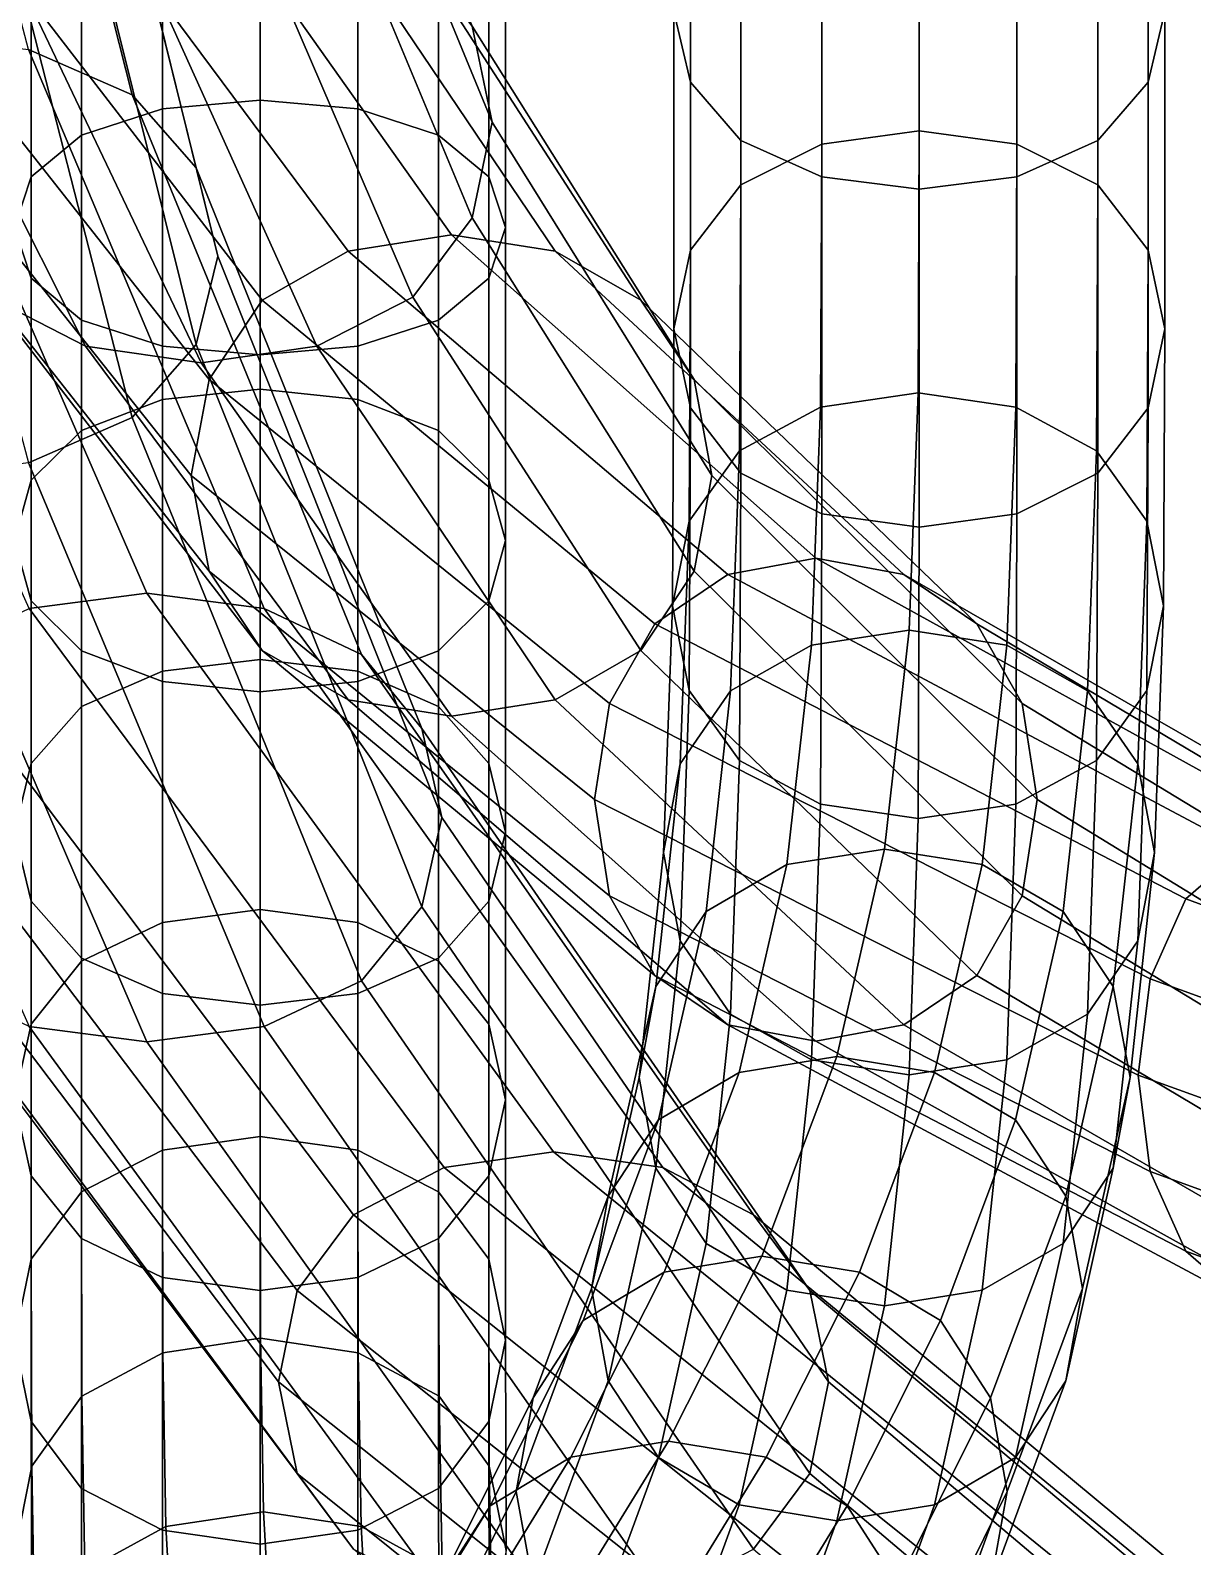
# Model space of a CAD drawing. Extents: x -10606 to 81047, y -69897 to 84397.
# Drawn here: x -3570 to 7009, y 5474 to 19271 of the extents above; entities that cross this region are included whole.
import ezdxf

# ---------------------------------------------------------------- set-up
doc = ezdxf.new("R2010")
doc.units = 0

msp = doc.modelspace()

# ---------------------------------------------------------------- linework, layer by layer
for points in [[(-3586.317627, 19097.179688, -91475.554688), (-4811.304688, 23763.962891, -97379.796875), (-3823.240723, 23344.509766, -97691.054688), (-2644.146729, 18684.314453, -91883.515625)], [(-2644.146729, 18684.314453, -91883.515625), (-3823.240723, 23344.509766, -97691.054688), (-3209.959717, 22668.722656, -98070.984375), (-2059.35083, 18019.142578, -92308.148438)], [(2439.171875, 22334.009766, 3359.302246), (2286.828125, 22882.509766, 3964.019287), (2286.828125, 19441.324219, 5995.566406), (2439.171875, 18799.388672, 5475.468262)], [(6603.234375, 22334.009766, 3359.302246), (6603.234375, 18799.388672, 5475.468262), (6755.578125, 19441.324219, 5995.566406), (6755.578125, 22882.509766, 3964.019287)], [(-2059.35083, 18019.142578, -92308.148438), (-3209.959717, 22668.722656, -98070.984375), (-3005.532715, 21853.119141, -98462.984375), (-1864.418823, 17216.349609, -92693.273438)], [(451.604828, 19307.708984, -151015.421875), (632.024658, 18436.822266, -150766.125), (-703.181824, 21685.994141, -145478.140625), (-897.771973, 22564.248047, -145746.21875)], [(2896.203125, 21879.539063, 2858.250732), (2439.171875, 22334.009766, 3359.302246), (2439.171875, 18799.388672, 5475.468262), (2896.203125, 18267.5, 5044.529297)], [(6146.203125, 21879.539063, 2858.250732), (6146.203125, 18267.5, 5044.529297), (6603.234375, 18799.388672, 5475.468262), (6603.234375, 22334.009766, 3359.302246)], [(-1864.418823, 17216.349609, -92693.273438), (-3005.532715, 21853.119141, -98462.984375), (-3209.959717, 21037.515625, -98804.195313), (-2059.35083, 16413.554688, -92981.210938)], [(2896.203125, 21879.539063, 2858.250732), (2896.203125, 18267.5, 5044.529297), (3632.53125, 17937.361328, 4777.050293), (3632.53125, 21597.453125, 2547.253418)], [(5409.875, 21597.453125, 2547.253418), (5409.875, 17937.361328, 4777.050293), (6146.203125, 18267.5, 5044.529297), (6146.203125, 21879.539063, 2858.250732)], [(632.024658, 18436.822266, -150766.125), (451.604828, 17565.933594, -150701.609375), (-897.771973, 20807.740234, -145345.421875), (-703.181824, 21685.994141, -145478.140625)], [(3632.53125, 21597.453125, 2547.253418), (3632.53125, 17937.361328, 4777.050293), (4521.203125, 17827.316406, 4687.890625), (4521.203125, 21503.425781, 2443.587646)], [(4521.203125, 21503.425781, 2443.587646), (4521.203125, 17827.316406, 4687.890625), (5409.875, 17937.361328, 4777.050293), (5409.875, 21597.453125, 2547.253418)], [(-3103.796875, 18318.632813, 35743.089844), (-2367.46875, 18555.636719, 35382.316406), (-2367.46875, 21397.550781, 37525.449219), (-3103.796875, 21208.521484, 37914.496094)], [(-2367.46875, 18555.636719, 35382.316406), (-1478.796875, 18634.636719, 35262.058594), (-1478.796875, 21460.5625, 37395.765625), (-2367.46875, 21397.550781, 37525.449219)], [(-1478.796875, 18634.636719, 35262.058594), (-590.125061, 18555.636719, 35382.316406), (-590.125061, 21397.550781, 37525.449219), (-1478.796875, 21460.5625, 37395.765625)], [(-590.125061, 18555.636719, 35382.316406), (146.203094, 18318.632813, 35743.09375), (146.203094, 21208.521484, 37914.496094), (-590.125061, 21397.550781, 37525.449219)], [(-3560.828125, 17936.792969, 36324.339844), (-3103.796875, 18318.632813, 35743.089844), (-3103.796875, 21208.521484, 37914.496094), (-3560.828125, 20903.970703, 38541.296875)], [(603.234375, 17936.792969, 36324.339844), (603.234375, 20903.970703, 38541.296875), (146.203094, 21208.521484, 37914.496094), (146.203094, 18318.632813, 35743.09375)], [(-2059.35083, 16413.554688, -92981.210938), (-3209.959717, 21037.515625, -98804.195313), (-3823.240723, 20361.728516, -99031.78125), (-2644.146729, 15748.383789, -93114.257813)], [(3632.53125, 20945.287109, 7214.083008), (4521.203125, 21055.333984, 7303.242676), (4521.203125, 18358.054688, 9561.116211), (3632.53125, 18235.052734, 9485.335938)], [(4521.203125, 21055.333984, 7303.242676), (5409.875, 20945.287109, 7214.083008), (5409.875, 18235.054688, 9485.335938), (4521.203125, 18358.054688, 9561.116211)], [(-3713.171875, 17475.951172, 37025.847656), (-3560.828125, 17936.792969, 36324.339844), (-3560.828125, 20903.970703, 38541.296875), (-3713.171875, 20536.410156, 39297.777344)], [(755.578125, 17475.951172, 37025.847656), (755.578125, 20536.410156, 39297.78125), (603.234375, 20903.970703, 38541.296875), (603.234375, 17936.792969, 36324.339844)], [(2896.203125, 20615.148438, 6946.603516), (3632.53125, 20945.287109, 7214.083008), (3632.53125, 18235.052734, 9485.335938), (2896.203125, 17866.048828, 9257.996094)], [(5409.875, 20945.287109, 7214.083008), (6146.203125, 20615.150391, 6946.603516), (6146.203125, 17866.050781, 9257.996094), (5409.875, 18235.054688, 9485.335938)], [(451.604828, 17565.933594, -150701.609375), (-89.654617, 16844.341797, -150848.75), (-1481.542358, 20080.044922, -145382.421875), (-897.771973, 20807.740234, -145345.421875)], [(-3066.581299, 20477.1875, -153027.59375), (-678.618591, 17262.603516, -158470.546875), (263.399017, 17411.9375, -157800.09375), (-2014.132446, 20626.482422, -152515.59375)], [(-2014.132446, 20626.482422, -152515.59375), (263.399017, 17411.9375, -157800.09375), (1205.416626, 17262.603516, -157094.25), (-961.683716, 20477.1875, -151949.796875)], [(2439.171875, 20083.259766, 6515.665039), (2896.203125, 20615.148438, 6946.603516), (2896.203125, 17866.048828, 9257.996094), (2439.171875, 17271.541016, 8891.725586)], [(6603.234375, 20083.259766, 6515.665039), (6603.234375, 17271.542969, 8891.725586), (6146.203125, 17866.050781, 9257.996094), (6146.203125, 20615.150391, 6946.603516)], [(-3938.610352, 20029.302734, -153393.4375), (-1459.147461, 16814.601563, -158987.65625), (-678.618591, 17262.603516, -158470.546875), (-3066.581299, 20477.1875, -153027.59375)], [(-3560.828125, 17015.109375, 37727.355469), (-3713.171875, 17475.951172, 37025.847656), (-3713.171875, 20536.410156, 39297.777344), (-3560.828125, 20168.849609, 40054.261719)], [(-961.683716, 20477.1875, -151949.796875), (1205.416626, 17262.603516, -157094.25), (1985.945557, 16814.601563, -156471.015625), (-89.654617, 20029.302734, -151422.578125)], [(603.234375, 17015.109375, 37727.355469), (603.234375, 20168.849609, 40054.261719), (755.578125, 20536.410156, 39297.78125), (755.578125, 17475.951172, 37025.847656)], [(-4811.304199, 19942.275391, -99097.59375), (-3586.317627, 15335.518555, -93052.4375), (-2644.146729, 15748.383789, -93114.257813), (-3823.240723, 20361.728516, -99031.78125)], [(-3103.796875, 16633.267578, 38308.601563), (-3560.828125, 17015.109375, 37727.355469), (-3560.828125, 20168.849609, 40054.261719), (-3103.796875, 19864.298828, 40681.0625)], [(146.203094, 16633.267578, 38308.601563), (146.203094, 19864.298828, 40681.0625), (603.234375, 20168.849609, 40054.261719), (603.234375, 17015.109375, 37727.355469)], [(-3938.610352, 16844.341797, -152819.609375), (-5632.79834, 20080.042969, -146826.265625), (-4692.279297, 19628.371094, -146396.09375), (-3066.581299, 16396.455078, -152292.390625)], [(-1459.147461, 16814.601563, -158987.65625), (-3938.610352, 20029.302734, -153393.4375), (-4479.869629, 19307.708984, -153540.578125), (-1943.613647, 16092.820313, -159256.0625)], [(-961.683716, 16396.455078, -151214.578125), (-2422.061279, 19628.371094, -145606.484375), (-1481.542358, 20080.044922, -145382.421875), (-89.654617, 16844.341797, -150848.75)], [(1985.945557, 16814.601563, -156471.015625), (2470.411865, 16092.820313, -156031.625), (451.604828, 19307.708984, -151015.421875), (-89.654617, 20029.302734, -151422.578125)], [(2286.828125, 19441.324219, 5995.566406), (2439.171875, 20083.259766, 6515.665039), (2439.171875, 17271.541016, 8891.725586), (2286.828125, 16554.033203, 8449.674805)], [(6755.578125, 19441.324219, 5995.566406), (6755.578125, 16554.035156, 8449.674805), (6603.234375, 17271.542969, 8891.725586), (6603.234375, 20083.259766, 6515.665039)], [(-3103.796875, 16633.267578, 38308.601563), (-3103.796875, 19864.298828, 40681.0625), (-2367.46875, 19675.267578, 41070.109375), (-2367.46875, 16396.263672, 38669.375)], [(-590.125061, 16396.263672, 38669.375), (-590.125061, 19675.267578, 41070.109375), (146.203094, 19864.298828, 40681.0625), (146.203094, 16633.267578, 38308.601563)], [(-3066.581299, 16396.455078, -152292.390625), (-4692.279297, 19628.371094, -146396.09375), (-3557.17041, 19477.8125, -145966.9375), (-2014.132446, 16247.161133, -151726.59375)], [(-2014.132446, 16247.161133, -151726.59375), (-3557.17041, 19477.8125, -145966.9375), (-2422.061279, 19628.371094, -145606.484375), (-961.683716, 16396.455078, -151214.578125)], [(-2367.46875, 16396.263672, 38669.375), (-2367.46875, 19675.267578, 41070.109375), (-1478.796875, 19612.257813, 41199.792969), (-1478.796875, 16317.262695, 38789.632813)], [(-1478.796875, 16317.262695, 38789.632813), (-1478.796875, 19612.257813, 41199.792969), (-590.125061, 19675.267578, 41070.109375), (-590.125061, 16396.263672, 38669.375)], [(2439.171875, 18799.388672, 5475.468262), (2286.828125, 19441.324219, 5995.566406), (2286.828125, 16554.033203, 8449.674805), (2439.171875, 15836.525391, 8007.624023)], [(6603.234375, 18799.388672, 5475.468262), (6603.234375, 15836.525391, 8007.624023), (6755.578125, 16554.035156, 8449.674805), (6755.578125, 19441.324219, 5995.566406)], [(-3579.198486, 14009.693359, -84489.578125), (-5860.523438, 19097.179688, -90908.585938), (-4723.42041, 19234.800781, -91134.382813), (-2510.799316, 14148.860352, -84897.898438)], [(-2510.799316, 14148.860352, -84897.898438), (-4723.42041, 19234.800781, -91134.382813), (-3586.317627, 19097.179688, -91475.554688), (-1442.400024, 14009.693359, -85396.570313)], [(-1943.613647, 16092.820313, -159256.0625), (-4479.869629, 19307.708984, -153540.578125), (-4660.289551, 18436.822266, -153476.046875), (-2105.102295, 15221.705078, -159270.84375)], [(2470.411865, 16092.820313, -156031.625), (2631.900635, 15221.705078, -155810.46875), (632.024658, 18436.822266, -150766.125), (451.604828, 19307.708984, -151015.421875)], [(-1442.400024, 14009.693359, -85396.570313), (-3586.317627, 19097.179688, -91475.554688), (-2644.146729, 18684.314453, -91883.515625), (-557.154785, 13592.194336, -85907.835938)], [(2896.203125, 18267.5, 5044.529297), (2439.171875, 18799.388672, 5475.468262), (2439.171875, 15836.525391, 8007.624023), (2896.203125, 15242.018555, 7641.353516)], [(6146.203125, 18267.5, 5044.529297), (6146.203125, 15242.018555, 7641.353516), (6603.234375, 15836.525391, 8007.624023), (6603.234375, 18799.388672, 5475.468262)], [(-557.154785, 13592.194336, -85907.835938), (-2644.146729, 18684.314453, -91883.515625), (-2059.35083, 18019.142578, -92308.148438), (-7.692177, 12919.556641, -86359.390625)], [(-2367.46875, 15913.029297, 33168.308594), (-1478.796875, 16006.979492, 33059.460938), (-1478.796875, 18634.636719, 35262.058594), (-2367.46875, 18555.636719, 35382.316406)], [(-1478.796875, 16006.979492, 33059.460938), (-590.125061, 15913.029297, 33168.308594), (-590.125061, 18555.636719, 35382.316406), (-1478.796875, 18634.636719, 35262.058594)], [(-3103.796875, 15631.178711, 33494.84375), (-2367.46875, 15913.029297, 33168.308594), (-2367.46875, 18555.636719, 35382.316406), (-3103.796875, 18318.632813, 35743.089844)], [(-590.125061, 15913.029297, 33168.308594), (146.203094, 15631.179688, 33494.847656), (146.203094, 18318.632813, 35743.09375), (-590.125061, 18555.636719, 35382.316406)], [(-2105.102295, 15221.705078, -159270.84375), (-4660.289551, 18436.822266, -153476.046875), (-4479.869629, 17565.933594, -153226.765625), (-1943.613647, 14350.589844, -159049.703125)], [(2631.900635, 15221.705078, -155810.46875), (2470.411865, 14350.589844, -155825.25), (451.604828, 17565.933594, -150701.609375), (632.024658, 18436.822266, -150766.125)], [(3632.53125, 18235.052734, 9485.335938), (4521.203125, 18358.054688, 9561.116211), (4509.484375, 15973.615234, 12290.435547), (3620.8125, 15841.505859, 12225.688477)], [(4521.203125, 18358.054688, 9561.116211), (5409.875, 18235.054688, 9485.335938), (5398.15625, 15841.505859, 12225.688477), (4509.484375, 15973.615234, 12290.435547)], [(-3560.828125, 15177.086914, 34020.933594), (-3103.796875, 15631.178711, 33494.84375), (-3103.796875, 18318.632813, 35743.089844), (-3560.828125, 17936.792969, 36324.339844)], [(603.234375, 15177.086914, 34020.933594), (603.234375, 17936.792969, 36324.339844), (146.203094, 18318.632813, 35743.09375), (146.203094, 15631.179688, 33494.847656)], [(2896.203125, 17866.048828, 9257.996094), (3632.53125, 18235.052734, 9485.335938), (3620.8125, 15841.505859, 12225.688477), (2884.484375, 15445.177734, 12031.446289)], [(2896.203125, 18267.5, 5044.529297), (2896.203125, 15242.018555, 7641.353516), (3632.53125, 14873.013672, 7414.013184), (3632.53125, 17937.361328, 4777.050293)], [(5409.875, 18235.054688, 9485.335938), (6146.203125, 17866.050781, 9257.996094), (6134.484375, 15445.178711, 12031.446289), (5398.15625, 15841.505859, 12225.688477)], [(5409.875, 17937.361328, 4777.050293), (5409.875, 14873.013672, 7414.013184), (6146.203125, 15242.018555, 7641.353516), (6146.203125, 18267.5, 5044.529297)], [(-3713.171875, 14629.043945, 34655.867188), (-3560.828125, 15177.086914, 34020.933594), (-3560.828125, 17936.792969, 36324.339844), (-3713.171875, 17475.951172, 37025.847656)], [(-7.692177, 12919.556641, -86359.390625), (-2059.35083, 18019.142578, -92308.148438), (-1864.418823, 17216.349609, -92693.273438), (175.462051, 12107.75293, -86700.632813)], [(755.578125, 14629.043945, 34655.867188), (755.578125, 17475.951172, 37025.847656), (603.234375, 17936.792969, 36324.339844), (603.234375, 15177.086914, 34020.933594)], [(3632.53125, 17937.361328, 4777.050293), (3632.53125, 14873.013672, 7414.013184), (4521.203125, 14750.012695, 7338.23291), (4521.203125, 17827.316406, 4687.890625)], [(4521.203125, 17827.316406, 4687.890625), (4521.203125, 14750.012695, 7338.23291), (5409.875, 14873.013672, 7414.013184), (5409.875, 17937.361328, 4777.050293)], [(2439.171875, 17271.541016, 8891.725586), (2896.203125, 17866.048828, 9257.996094), (2884.484375, 15445.177734, 12031.446289), (2427.453125, 14806.650391, 11718.500977)], [(6603.234375, 17271.542969, 8891.725586), (6591.515625, 14806.651367, 11718.500977), (6134.484375, 15445.178711, 12031.446289), (6146.203125, 17866.050781, 9257.996094)], [(-1943.613647, 14350.589844, -159049.703125), (-4479.869629, 17565.933594, -153226.765625), (-3938.610352, 16844.341797, -152819.609375), (-1459.147461, 13628.808594, -158610.3125)], [(2470.411865, 14350.589844, -155825.25), (1985.945557, 13628.808594, -156093.65625), (-89.654617, 16844.341797, -150848.75), (451.604828, 17565.933594, -150701.609375)], [(-3560.828125, 14081.000977, 35290.800781), (-3713.171875, 14629.043945, 34655.867188), (-3713.171875, 17475.951172, 37025.847656), (-3560.828125, 17015.109375, 37727.355469)], [(-678.618591, 17262.603516, -158470.546875), (2778.8479, 14319.830078, -163442.546875), (3580.170898, 14469.716797, -162623.203125), (263.399017, 17411.9375, -157800.09375)], [(263.399017, 17411.9375, -157800.09375), (3580.170898, 14469.716797, -162623.203125), (4381.494141, 14319.830078, -161785.140625), (1205.416626, 17262.603516, -157094.25)], [(603.234375, 14081.000977, 35290.800781), (603.234375, 17015.109375, 37727.355469), (755.578125, 17475.951172, 37025.847656), (755.578125, 14629.043945, 34655.867188)], [(-1459.147461, 16814.601563, -158987.65625), (2114.894531, 13870.168945, -164101.125), (2778.8479, 14319.830078, -163442.546875), (-678.618591, 17262.603516, -158470.546875)], [(1205.416626, 17262.603516, -157094.25), (4381.494141, 14319.830078, -161785.140625), (5045.447754, 13870.168945, -161070.421875), (1985.945557, 16814.601563, -156471.015625)], [(2286.828125, 16554.033203, 8449.674805), (2439.171875, 17271.541016, 8891.725586), (2427.453125, 14806.650391, 11718.500977), (2275.109375, 14036.013672, 11340.808594)], [(6755.578125, 16554.035156, 8449.674805), (6743.859375, 14036.013672, 11340.808594), (6591.515625, 14806.651367, 11718.500977), (6603.234375, 17271.542969, 8891.725586)], [(175.462051, 12107.75293, -86700.632813), (-1864.418823, 17216.349609, -92693.273438), (-2059.35083, 16413.554688, -92981.210938), (-7.692127, 11295.948242, -86886.382813)], [(-3103.796875, 13626.908203, 35816.886719), (-3560.828125, 14081.000977, 35290.800781), (-3560.828125, 17015.109375, 37727.355469), (-3103.796875, 16633.267578, 38308.601563)], [(146.203094, 13626.908203, 35816.886719), (146.203094, 16633.267578, 38308.601563), (603.234375, 17015.109375, 37727.355469), (603.234375, 14081.000977, 35290.800781)], [(-1459.147461, 13628.808594, -158610.3125), (-3938.610352, 16844.341797, -152819.609375), (-3066.581299, 16396.455078, -152292.390625), (-678.618591, 13180.805664, -157987.0625)], [(1205.416626, 13180.805664, -156610.765625), (-961.683716, 16396.455078, -151214.578125), (-89.654617, 16844.341797, -150848.75), (1985.945557, 13628.808594, -156093.65625)], [(2114.894531, 13870.168945, -164101.125), (-1459.147461, 16814.601563, -158987.65625), (-1943.613647, 16092.820313, -159256.0625), (1702.7854, 13145.714844, -164482.09375)], [(5045.447754, 13870.168945, -161070.421875), (5457.557129, 13145.714844, -160599.015625), (2470.411865, 16092.820313, -156031.625), (1985.945557, 16814.601563, -156471.015625)], [(-3103.796875, 13626.908203, 35816.886719), (-3103.796875, 16633.267578, 38308.601563), (-2367.46875, 16396.263672, 38669.375), (-2367.46875, 13345.058594, 36143.425781)], [(-590.125061, 13345.058594, 36143.425781), (-590.125061, 16396.263672, 38669.375), (146.203094, 16633.267578, 38308.601563), (146.203094, 13626.908203, 35816.886719)], [(2439.171875, 15836.525391, 8007.624023), (2286.828125, 16554.033203, 8449.674805), (2275.109375, 14036.013672, 11340.808594), (2427.453125, 13265.375977, 10963.116211)], [(6603.234375, 15836.525391, 8007.624023), (6591.515625, 13265.376953, 10963.116211), (6743.859375, 14036.013672, 11340.808594), (6755.578125, 16554.035156, 8449.674805)], [(-678.618591, 13180.805664, -157987.0625), (-3066.581299, 16396.455078, -152292.390625), (-2014.132446, 16247.161133, -151726.59375), (263.399017, 13031.47168, -157281.234375)], [(-7.692127, 11295.948242, -86886.382813), (-2059.35083, 16413.554688, -92981.210938), (-2644.146729, 15748.383789, -93114.257813), (-557.154663, 10623.310547, -86871.484375)], [(-2367.46875, 13345.058594, 36143.425781), (-2367.46875, 16396.263672, 38669.375), (-1478.796875, 16317.262695, 38789.632813), (-1478.796875, 13251.108398, 36252.269531)], [(263.399017, 13031.47168, -157281.234375), (-2014.132446, 16247.161133, -151726.59375), (-961.683716, 16396.455078, -151214.578125), (1205.416626, 13180.805664, -156610.765625)], [(-1478.796875, 13251.108398, 36252.269531), (-1478.796875, 16317.262695, 38789.632813), (-590.125061, 16396.263672, 38669.375), (-590.125061, 13345.058594, 36143.425781)], [(-2367.46875, 13439.276367, 30875.244141), (-1478.796875, 13546.489258, 30778.574219), (-1478.796875, 16006.979492, 33059.460938), (-2367.46875, 15913.029297, 33168.308594)], [(1702.7854, 13145.714844, -164482.09375), (-1943.613647, 16092.820313, -159256.0625), (-2105.102295, 15221.705078, -159270.84375), (1565.415771, 12271.373047, -164569.578125)], [(-1478.796875, 13546.489258, 30778.574219), (-590.125061, 13439.276367, 30875.246094), (-590.125061, 15913.029297, 33168.308594), (-1478.796875, 16006.979492, 33059.460938)], [(5457.557129, 13145.714844, -160599.015625), (5594.926758, 12271.373047, -160402.375), (2631.900635, 15221.705078, -155810.46875), (2470.411865, 16092.820313, -156031.625)], [(-3103.796875, 13117.637695, 31165.257813), (-2367.46875, 13439.276367, 30875.244141), (-2367.46875, 15913.029297, 33168.308594), (-3103.796875, 15631.178711, 33494.84375)], [(-590.125061, 13439.276367, 30875.246094), (146.203094, 13117.637695, 31165.257813), (146.203094, 15631.179688, 33494.847656), (-590.125061, 15913.029297, 33168.308594)], [(3620.8125, 15841.505859, 12225.688477), (4509.484375, 15973.615234, 12290.435547), (4427.453125, 13814.798828, 15594.855469), (3538.78125, 13676.806641, 15539.288086)], [(4509.484375, 15973.615234, 12290.435547), (5398.15625, 15841.505859, 12225.688477), (5316.125, 13676.806641, 15539.288086), (4427.453125, 13814.798828, 15594.855469)], [(-3586.317627, 15335.518555, -93052.4375), (-1442.39978, 10205.811523, -86631.234375), (-557.154663, 10623.310547, -86871.484375), (-2644.146729, 15748.383789, -93114.257813)], [(2896.203125, 15242.018555, 7641.353516), (2439.171875, 15836.525391, 8007.624023), (2427.453125, 13265.375977, 10963.116211), (2884.484375, 12626.848633, 10650.170898)], [(2884.484375, 15445.177734, 12031.446289), (3620.8125, 15841.505859, 12225.688477), (3538.78125, 13676.806641, 15539.288086), (2802.453125, 13262.828125, 15372.586914)], [(5398.15625, 15841.505859, 12225.688477), (6134.484375, 15445.178711, 12031.446289), (6052.453125, 13262.828125, 15372.586914), (5316.125, 13676.806641, 15539.288086)], [(6146.203125, 15242.018555, 7641.353516), (6134.484375, 12626.848633, 10650.170898), (6591.515625, 13265.376953, 10963.116211), (6603.234375, 15836.525391, 8007.624023)], [(-3560.828125, 12599.441406, 31632.5), (-3103.796875, 13117.637695, 31165.257813), (-3103.796875, 15631.178711, 33494.84375), (-3560.828125, 15177.086914, 34020.933594)], [(603.234375, 12599.441406, 31632.501953), (603.234375, 15177.086914, 34020.933594), (146.203094, 15631.179688, 33494.847656), (146.203094, 13117.637695, 31165.257813)], [(-5860.523438, 15335.519531, -92485.46875), (-3579.198486, 10205.811523, -85724.242188), (-2510.799072, 10066.644531, -86222.90625), (-4723.42041, 15197.897461, -92826.648438)], [(-4723.42041, 15197.897461, -92826.648438), (-2510.799072, 10066.644531, -86222.90625), (-1442.39978, 10205.811523, -86631.234375), (-3586.317627, 15335.518555, -93052.4375)], [(2427.453125, 14806.650391, 11718.500977), (2884.484375, 15445.177734, 12031.446289), (2802.453125, 13262.828125, 15372.586914), (2345.421875, 12595.862305, 15104.012695)], [(6591.515625, 14806.651367, 11718.500977), (6509.484375, 12595.862305, 15104.012695), (6052.453125, 13262.828125, 15372.586914), (6134.484375, 15445.178711, 12031.446289)], [(-3713.171875, 11974.032227, 32196.414063), (-3560.828125, 12599.441406, 31632.5), (-3560.828125, 15177.086914, 34020.933594), (-3713.171875, 14629.043945, 34655.867188)], [(1565.415771, 12271.373047, -164569.578125), (-2105.102295, 15221.705078, -159270.84375), (-1943.613647, 14350.589844, -159049.703125), (1702.7854, 11397.032227, -164372.9375)], [(755.578125, 11974.032227, 32196.416016), (755.578125, 14629.043945, 34655.867188), (603.234375, 15177.086914, 34020.933594), (603.234375, 12599.441406, 31632.501953)], [(5594.926758, 12271.373047, -160402.375), (5457.557129, 11397.032227, -160489.859375), (2470.411865, 14350.589844, -155825.25), (2631.900635, 15221.705078, -155810.46875)], [(2896.203125, 15242.018555, 7641.353516), (2884.484375, 12626.848633, 10650.170898), (3620.8125, 12230.521484, 10455.928711), (3632.53125, 14873.013672, 7414.013184)], [(5409.875, 14873.013672, 7414.013184), (5398.15625, 12230.521484, 10455.928711), (6134.484375, 12626.848633, 10650.170898), (6146.203125, 15242.018555, 7641.353516)], [(2275.109375, 14036.013672, 11340.808594), (2427.453125, 14806.650391, 11718.500977), (2345.421875, 12595.862305, 15104.012695), (2193.078125, 11790.904297, 14779.871094)], [(3632.53125, 14873.013672, 7414.013184), (3620.8125, 12230.521484, 10455.928711), (4509.484375, 12098.412109, 10391.181641), (4521.203125, 14750.012695, 7338.23291)], [(4521.203125, 14750.012695, 7338.23291), (4509.484375, 12098.412109, 10391.181641), (5398.15625, 12230.521484, 10455.928711), (5409.875, 14873.013672, 7414.013184)], [(6743.859375, 14036.013672, 11340.808594), (6661.828125, 11790.904297, 14779.871094), (6509.484375, 12595.862305, 15104.012695), (6591.515625, 14806.651367, 11718.500977)], [(-3560.828125, 11348.623047, 32760.328125), (-3713.171875, 11974.032227, 32196.414063), (-3713.171875, 14629.043945, 34655.867188), (-3560.828125, 14081.000977, 35290.800781)], [(603.234375, 11348.623047, 32760.328125), (603.234375, 14081.000977, 35290.800781), (755.578125, 14629.043945, 34655.867188), (755.578125, 11974.032227, 32196.416016)], [(1702.7854, 11397.032227, -164372.9375), (-1943.613647, 14350.589844, -159049.703125), (-1459.147461, 13628.808594, -158610.3125), (2114.894531, 10672.578125, -163901.53125)], [(5457.557129, 11397.032227, -160489.859375), (5045.447754, 10672.578125, -160870.828125), (1985.945557, 13628.808594, -156093.65625), (2470.411865, 14350.589844, -155825.25)], [(2778.8479, 14319.830078, -163442.546875), (7469.609863, 11819.490234, -167753.828125), (8101.577637, 11969.799805, -166808.671875), (3580.170898, 14469.716797, -162623.203125)], [(3580.170898, 14469.716797, -162623.203125), (8101.577637, 11969.799805, -166808.671875), (8733.544922, 11819.490234, -165855.59375), (4381.494141, 14319.830078, -161785.140625)], [(2114.894531, 13870.168945, -164101.125), (6945.979492, 11368.563477, -168528.40625), (7469.609863, 11819.490234, -167753.828125), (2778.8479, 14319.830078, -163442.546875)], [(4381.494141, 14319.830078, -161785.140625), (8733.544922, 11819.490234, -165855.59375), (9257.175781, 11368.563477, -165057.34375), (5045.447754, 13870.168945, -161070.421875)], [(195.465103, 8923.019531, -77825.625), (-3579.198486, 14009.693359, -84489.578125), (-2510.799316, 14148.860352, -84897.898438), (1191.315674, 9065.693359, -78433.171875)], [(-3103.796875, 10830.426758, 33227.570313), (-3560.828125, 11348.623047, 32760.328125), (-3560.828125, 14081.000977, 35290.800781), (-3103.796875, 13626.908203, 35816.886719)], [(1191.315674, 9065.693359, -78433.171875), (-2510.799316, 14148.860352, -84897.898438), (-1442.400024, 14009.693359, -85396.570313), (2187.166016, 8923.019531, -79100.132813)], [(146.203094, 10830.426758, 33227.570313), (146.203094, 13626.908203, 35816.886719), (603.234375, 14081.000977, 35290.800781), (603.234375, 11348.623047, 32760.328125)], [(-629.668274, 8494.999023, -77386.726563), (-4464.443848, 13592.193359, -84249.328125), (-3579.198486, 14009.693359, -84489.578125), (195.465103, 8923.019531, -77825.625)], [(2187.166016, 8923.019531, -79100.132813), (-1442.400024, 14009.693359, -85396.570313), (-557.154785, 13592.194336, -85907.835938), (3012.299316, 8495, -79717.257813)], [(2427.453125, 13265.375977, 10963.116211), (2275.109375, 14036.013672, 11340.808594), (2193.078125, 11790.904297, 14779.871094), (2345.421875, 10985.945313, 14455.729492)], [(6591.515625, 13265.376953, 10963.116211), (6509.484375, 10985.945313, 14455.729492), (6661.828125, 11790.904297, 14779.871094), (6743.859375, 14036.013672, 11340.808594)], [(1702.7854, 13145.714844, -164482.09375), (6620.967773, 10642.069336, -168997.4375), (6945.979492, 11368.563477, -168528.40625), (2114.894531, 13870.168945, -164101.125)], [(3538.78125, 13676.806641, 15539.288086), (4427.453125, 13814.798828, 15594.855469), (4204.796875, 11821.626953, 19595.851563), (3316.125, 11679.998047, 19548.535156)], [(4427.453125, 13814.798828, 15594.855469), (5316.125, 13676.806641, 15539.288086), (5093.46875, 11679.998047, 19548.535156), (4204.796875, 11821.626953, 19595.851563)], [(5457.557129, 13145.714844, -160599.015625), (5045.447754, 13870.168945, -161070.421875), (9257.175781, 11368.563477, -165057.34375), (9582.1875, 10642.069336, -164550.15625)], [(2802.453125, 13262.828125, 15372.586914), (3538.78125, 13676.806641, 15539.288086), (3316.125, 11679.998047, 19548.535156), (2579.796875, 11255.113281, 19406.583984)], [(5316.125, 13676.806641, 15539.288086), (6052.453125, 13262.828125, 15372.586914), (5829.796875, 11255.113281, 19406.583984), (5093.46875, 11679.998047, 19548.535156)], [(-1141.820068, 7805.411133, -77202.570313), (-5013.90625, 12919.556641, -84234.429688), (-4464.443848, 13592.193359, -84249.328125), (-629.668274, 8494.999023, -77386.726563)], [(-3103.796875, 10830.426758, 33227.570313), (-3103.796875, 13626.908203, 35816.886719), (-2367.46875, 13345.058594, 36143.425781), (-2367.46875, 10508.788086, 33517.585938)], [(-2367.46875, 11155.079102, 28469.142578), (-1478.796875, 11273.319336, 28383.898438), (-1478.796875, 13546.489258, 30778.574219), (-2367.46875, 13439.276367, 30875.244141)], [(-1478.796875, 11273.319336, 28383.898438), (-590.125061, 11155.079102, 28469.142578), (-590.125061, 13439.276367, 30875.246094), (-1478.796875, 13546.489258, 30778.574219)], [(2114.894531, 10672.578125, -163901.53125), (-1459.147461, 13628.808594, -158610.3125), (-678.618591, 13180.805664, -157987.0625), (2778.8479, 10222.916016, -163186.8125)], [(-590.125061, 10508.788086, 33517.585938), (-590.125061, 13345.058594, 36143.425781), (146.203094, 13626.908203, 35816.886719), (146.203094, 10830.426758, 33227.570313)], [(3012.299316, 8495, -79717.257813), (-557.154785, 13592.194336, -85907.835938), (-7.692177, 12919.556641, -86359.390625), (3524.451416, 7805.411621, -80188.5625)], [(4381.494141, 10222.916016, -161529.40625), (1205.416626, 13180.805664, -156610.765625), (1985.945557, 13628.808594, -156093.65625), (5045.447754, 10672.578125, -160870.828125)], [(-3103.796875, 10800.356445, 28724.875), (-2367.46875, 11155.079102, 28469.142578), (-2367.46875, 13439.276367, 30875.244141), (-3103.796875, 13117.637695, 31165.257813)], [(-590.125061, 11155.079102, 28469.142578), (146.203094, 10800.357422, 28724.875), (146.203094, 13117.637695, 31165.257813), (-590.125061, 13439.276367, 30875.246094)], [(-2367.46875, 10508.788086, 33517.585938), (-2367.46875, 13345.058594, 36143.425781), (-1478.796875, 13251.108398, 36252.269531), (-1478.796875, 10401.575195, 33614.253906)], [(-1478.796875, 10401.575195, 33614.253906), (-1478.796875, 13251.108398, 36252.269531), (-590.125061, 13345.058594, 36143.425781), (-590.125061, 10508.788086, 33517.585938)], [(2345.421875, 12595.862305, 15104.012695), (2802.453125, 13262.828125, 15372.586914), (2579.796875, 11255.113281, 19406.583984), (2122.765625, 10570.577148, 19177.886719)], [(2884.484375, 12626.848633, 10650.170898), (2427.453125, 13265.375977, 10963.116211), (2345.421875, 10985.945313, 14455.729492), (2802.453125, 10318.980469, 14187.154297)], [(6509.484375, 12595.862305, 15104.012695), (6286.828125, 10570.577148, 19177.886719), (5829.796875, 11255.113281, 19406.583984), (6052.453125, 13262.828125, 15372.586914)], [(6134.484375, 12626.848633, 10650.170898), (6052.453125, 10318.980469, 14187.154297), (6509.484375, 10985.945313, 14455.729492), (6591.515625, 13265.376953, 10963.116211)], [(-3560.828125, 10228.860352, 29136.886719), (-3103.796875, 10800.356445, 28724.875), (-3103.796875, 13117.637695, 31165.257813), (-3560.828125, 12599.441406, 31632.5)], [(2778.8479, 10222.916016, -163186.8125), (-678.618591, 13180.805664, -157987.0625), (263.399017, 13031.47168, -157281.234375), (3580.170898, 10073.029297, -162348.75)], [(603.234375, 10228.861328, 29136.886719), (603.234375, 12599.441406, 31632.501953), (146.203094, 13117.637695, 31165.257813), (146.203094, 10800.357422, 28724.875)], [(3580.170898, 10073.029297, -162348.75), (263.399017, 13031.47168, -157281.234375), (1205.416626, 13180.805664, -156610.765625), (4381.494141, 10222.916016, -161529.40625)], [(1565.415771, 12271.373047, -164569.578125), (6512.630371, 9765.266602, -169137.125), (6620.967773, 10642.069336, -168997.4375), (1702.7854, 13145.714844, -164482.09375)], [(5594.926758, 12271.373047, -160402.375), (5457.557129, 13145.714844, -160599.015625), (9582.1875, 10642.069336, -164550.15625), (9690.525391, 9765.266602, -164364.421875)], [(-1312.537354, 6973.149902, -77266.601563), (-5197.060547, 12107.751953, -84420.179688), (-5013.90625, 12919.556641, -84234.429688), (-1141.820068, 7805.411133, -77202.570313)], [(3524.451416, 7805.411621, -80188.5625), (-7.692177, 12919.556641, -86359.390625), (175.462051, 12107.75293, -86700.632813), (3695.168701, 6973.149902, -80471.085938)], [(-3713.171875, 9539.123047, 29634.142578), (-3560.828125, 10228.860352, 29136.886719), (-3560.828125, 12599.441406, 31632.5), (-3713.171875, 11974.032227, 32196.414063)], [(755.578125, 9539.124023, 29634.144531), (755.578125, 11974.032227, 32196.416016), (603.234375, 12599.441406, 31632.501953), (603.234375, 10228.861328, 29136.886719)], [(2193.078125, 11790.904297, 14779.871094), (2345.421875, 12595.862305, 15104.012695), (2122.765625, 10570.577148, 19177.886719), (1970.421875, 9744.412109, 18901.871094)], [(2884.484375, 12626.848633, 10650.170898), (2802.453125, 10318.980469, 14187.154297), (3538.78125, 9905.001953, 14020.453125), (3620.8125, 12230.521484, 10455.928711)], [(5398.15625, 12230.521484, 10455.928711), (5316.125, 9905.001953, 14020.453125), (6052.453125, 10318.980469, 14187.154297), (6134.484375, 12626.848633, 10650.170898)], [(6661.828125, 11790.904297, 14779.871094), (6439.171875, 9744.412109, 18901.871094), (6286.828125, 10570.577148, 19177.886719), (6509.484375, 12595.862305, 15104.012695)], [(1702.7854, 11397.032227, -164372.9375), (6620.967773, 8888.463867, -168951.390625), (6512.630371, 9765.266602, -169137.125), (1565.415771, 12271.373047, -164569.578125)], [(3620.8125, 12230.521484, 10455.928711), (3538.78125, 9905.001953, 14020.453125), (4427.453125, 9767.008789, 13964.885742), (4509.484375, 12098.412109, 10391.181641)], [(4509.484375, 12098.412109, 10391.181641), (4427.453125, 9767.008789, 13964.885742), (5316.125, 9905.001953, 14020.453125), (5398.15625, 12230.521484, 10455.928711)], [(5457.557129, 11397.032227, -160489.859375), (5594.926758, 12271.373047, -160402.375), (9690.525391, 9765.266602, -164364.421875), (9582.1875, 8888.463867, -164504.109375)], [(-1141.820068, 6140.888672, -77549.125), (-5013.90625, 11295.948242, -84761.421875), (-5197.060547, 12107.751953, -84420.179688), (-1312.537354, 6973.149902, -77266.601563)], [(3695.168701, 6973.149902, -80471.085938), (175.462051, 12107.75293, -86700.632813), (-7.692127, 11295.948242, -86886.382813), (3524.451416, 6140.888672, -80535.117188)], [(-3560.828125, 8849.386719, 30131.400391), (-3713.171875, 9539.123047, 29634.142578), (-3713.171875, 11974.032227, 32196.414063), (-3560.828125, 11348.623047, 32760.328125)], [(603.234375, 8849.386719, 30131.400391), (603.234375, 11348.623047, 32760.328125), (755.578125, 11974.032227, 32196.416016), (755.578125, 9539.124023, 29634.144531)], [(2345.421875, 10985.945313, 14455.729492), (2193.078125, 11790.904297, 14779.871094), (1970.421875, 9744.412109, 18901.871094), (2122.765625, 8918.24707, 18625.857422)], [(3316.125, 11679.998047, 19548.535156), (4204.796875, 11821.626953, 19595.851563), (3771.203125, 9934.116211, 24414.902344), (2882.53125, 9790.125, 24375.828125)], [(4204.796875, 11821.626953, 19595.851563), (5093.46875, 11679.998047, 19548.535156), (4659.875, 9790.125, 24375.828125), (3771.203125, 9934.116211, 24414.902344)], [(6509.484375, 10985.945313, 14455.729492), (6286.828125, 8918.24707, 18625.857422), (6439.171875, 9744.412109, 18901.871094), (6661.828125, 11790.904297, 14779.871094)], [(6945.979492, 11368.563477, -168528.40625), (12609.213867, 9283.279297, -172205.234375), (12983.671875, 9734.856445, -171341.015625), (7469.609863, 11819.490234, -167753.828125)], [(2579.796875, 11255.113281, 19406.583984), (3316.125, 11679.998047, 19548.535156), (2882.53125, 9790.125, 24375.828125), (2146.203125, 9358.150391, 24258.607422)], [(5093.46875, 11679.998047, 19548.535156), (5829.796875, 11255.113281, 19406.583984), (5396.203125, 9358.150391, 24258.607422), (4659.875, 9790.125, 24375.828125)], [(-3103.796875, 8277.890625, 30543.412109), (-3560.828125, 8849.386719, 30131.400391), (-3560.828125, 11348.623047, 32760.328125), (-3103.796875, 10830.426758, 33227.570313)], [(146.203094, 8277.890625, 30543.412109), (146.203094, 10830.426758, 33227.570313), (603.234375, 11348.623047, 32760.328125), (603.234375, 8849.386719, 30131.400391)], [(2114.894531, 10672.578125, -163901.53125), (6945.979492, 8161.970703, -168444.203125), (6620.967773, 8888.463867, -168951.390625), (1702.7854, 11397.032227, -164372.9375)], [(5045.447754, 10672.578125, -160870.828125), (5457.557129, 11397.032227, -160489.859375), (9582.1875, 8888.463867, -164504.109375), (9257.175781, 8161.970703, -164973.140625)], [(6620.967773, 10642.069336, -168997.4375), (12376.792969, 8555.738281, -172738.15625), (12609.213867, 9283.279297, -172205.234375), (6945.979492, 11368.563477, -168528.40625)], [(-629.668274, 5451.300781, -78020.429688), (-4464.443848, 10623.310547, -85212.976563), (-5013.90625, 11295.948242, -84761.421875), (-1141.820068, 6140.888672, -77549.125)], [(-2367.46875, 9081.136719, 25916.011719), (-1478.796875, 9207.621094, 25839.9375), (-1478.796875, 11273.319336, 28383.898438), (-2367.46875, 11155.079102, 28469.142578)], [(-1478.796875, 9207.621094, 25839.9375), (-590.125061, 9081.136719, 25916.011719), (-590.125061, 11155.079102, 28469.142578), (-1478.796875, 11273.319336, 28383.898438)], [(3524.451416, 6140.888672, -80535.117188), (-7.692127, 11295.948242, -86886.382813), (-557.154663, 10623.310547, -86871.484375), (3012.299805, 5451.300781, -80350.960938)], [(2122.765625, 10570.577148, 19177.886719), (2579.796875, 11255.113281, 19406.583984), (2146.203125, 9358.150391, 24258.607422), (1689.171875, 8662.193359, 24069.751953)], [(6286.828125, 10570.577148, 19177.886719), (5853.234375, 8662.193359, 24069.751953), (5396.203125, 9358.150391, 24258.607422), (5829.796875, 11255.113281, 19406.583984)], [(-3103.796875, 8701.685547, 26144.238281), (-2367.46875, 9081.136719, 25916.011719), (-2367.46875, 11155.079102, 28469.142578), (-3103.796875, 10800.356445, 28724.875)], [(-590.125061, 9081.136719, 25916.011719), (146.203094, 8701.685547, 26144.238281), (146.203094, 10800.357422, 28724.875), (-590.125061, 11155.079102, 28469.142578)], [(2802.453125, 10318.980469, 14187.154297), (2345.421875, 10985.945313, 14455.729492), (2122.765625, 8918.24707, 18625.857422), (2579.796875, 8233.710938, 18397.160156)], [(6052.453125, 10318.980469, 14187.154297), (5829.796875, 8233.710938, 18397.160156), (6286.828125, 8918.24707, 18625.857422), (6509.484375, 10985.945313, 14455.729492)], [(-3560.828125, 8090.347656, 26511.935547), (-3103.796875, 8701.685547, 26144.238281), (-3103.796875, 10800.356445, 28724.875), (-3560.828125, 10228.860352, 29136.886719)], [(-3103.796875, 8277.890625, 30543.412109), (-3103.796875, 10830.426758, 33227.570313), (-2367.46875, 10508.788086, 33517.585938), (-2367.46875, 7923.168457, 30799.144531)], [(-590.125061, 7923.168457, 30799.144531), (-590.125061, 10508.788086, 33517.585938), (146.203094, 10830.426758, 33227.570313), (146.203094, 8277.890625, 30543.412109)], [(603.234375, 8090.348145, 26511.935547), (603.234375, 10228.861328, 29136.886719), (146.203094, 10800.357422, 28724.875), (146.203094, 8701.685547, 26144.238281)], [(2114.894531, 10672.578125, -163901.53125), (2778.8479, 10222.916016, -163186.8125), (7469.609863, 7711.043457, -167645.953125), (6945.979492, 8161.970703, -168444.203125)], [(4381.494141, 10222.916016, -161529.40625), (5045.447754, 10672.578125, -160870.828125), (9257.175781, 8161.970703, -164973.140625), (8733.544922, 7711.043457, -165747.71875)], [(6512.630371, 9765.266602, -169137.125), (12299.319336, 7677.671875, -172910.859375), (12376.792969, 8555.738281, -172738.15625), (6620.967773, 10642.069336, -168997.4375)], [(-4464.443848, 10623.310547, -85212.976563), (-629.668274, 5451.300781, -78020.429688), (195.465134, 5023.280762, -78637.554688), (-3579.198486, 10205.811523, -85724.242188)], [(-2367.46875, 7923.168457, 30799.144531), (-2367.46875, 10508.788086, 33517.585938), (-1478.796875, 10401.575195, 33614.253906), (-1478.796875, 7804.927734, 30884.388672)], [(-1478.796875, 7804.927734, 30884.388672), (-1478.796875, 10401.575195, 33614.253906), (-590.125061, 10508.788086, 33517.585938), (-590.125061, 7923.168457, 30799.144531)], [(-1442.39978, 10205.811523, -86631.234375), (2187.166504, 5023.280762, -79912.0625), (3012.299805, 5451.300781, -80350.960938), (-557.154663, 10623.310547, -86871.484375)], [(1970.421875, 9744.412109, 18901.871094), (2122.765625, 10570.577148, 19177.886719), (1689.171875, 8662.193359, 24069.751953), (1536.828125, 7822.244629, 23841.824219)], [(6439.171875, 9744.412109, 18901.871094), (6005.578125, 7822.244629, 23841.824219), (5853.234375, 8662.193359, 24069.751953), (6286.828125, 10570.577148, 19177.886719)], [(-3713.171875, 7352.525879, 26955.705078), (-3560.828125, 8090.347656, 26511.935547), (-3560.828125, 10228.860352, 29136.886719), (-3713.171875, 9539.123047, 29634.142578)], [(755.578125, 7352.526367, 26955.705078), (755.578125, 9539.124023, 29634.144531), (603.234375, 10228.861328, 29136.886719), (603.234375, 8090.348145, 26511.935547)], [(2802.453125, 10318.980469, 14187.154297), (2579.796875, 8233.710938, 18397.160156), (3316.125, 7808.826172, 18255.208984), (3538.78125, 9905.001953, 14020.453125)], [(2778.8479, 10222.916016, -163186.8125), (3580.170898, 10073.029297, -162348.75), (8101.577637, 7560.734375, -166692.875), (7469.609863, 7711.043457, -167645.953125)], [(3580.170898, 10073.029297, -162348.75), (4381.494141, 10222.916016, -161529.40625), (8733.544922, 7711.043457, -165747.71875), (8101.577637, 7560.734375, -166692.875)], [(5316.125, 9905.001953, 14020.453125), (5093.46875, 7808.826172, 18255.208984), (5829.796875, 8233.710938, 18397.160156), (6052.453125, 10318.980469, 14187.154297)], [(-3579.198486, 10205.811523, -85724.242188), (195.465134, 5023.280762, -78637.554688), (1191.315796, 4880.607422, -79304.515625), (-2510.799072, 10066.644531, -86222.90625)], [(-2510.799072, 10066.644531, -86222.90625), (1191.315796, 4880.607422, -79304.515625), (2187.166504, 5023.280762, -79912.0625), (-1442.39978, 10205.811523, -86631.234375)], [(2882.53125, 9790.125, 24375.828125), (3771.203125, 9934.116211, 24414.902344), (3087.544189, 8117.18457, 30072.185547), (2198.872314, 7971.29248, 30041.970703)], [(3771.203125, 9934.116211, 24414.902344), (4659.875, 9790.125, 24375.828125), (3976.216064, 7971.29248, 30041.970703), (3087.544189, 8117.18457, 30072.185547)], [(3538.78125, 9905.001953, 14020.453125), (3316.125, 7808.826172, 18255.208984), (4204.796875, 7667.197754, 18207.892578), (4427.453125, 9767.008789, 13964.885742)], [(4427.453125, 9767.008789, 13964.885742), (4204.796875, 7667.197754, 18207.892578), (5093.46875, 7808.826172, 18255.208984), (5316.125, 9905.001953, 14020.453125)], [(2146.203125, 9358.150391, 24258.607422), (2882.53125, 9790.125, 24375.828125), (2198.872314, 7971.29248, 30041.970703), (1462.544312, 7533.616211, 29951.328125)], [(2122.765625, 8918.24707, 18625.857422), (1970.421875, 9744.412109, 18901.871094), (1536.828125, 7822.244629, 23841.824219), (1689.171875, 6982.296387, 23613.894531)], [(4659.875, 9790.125, 24375.828125), (5396.203125, 9358.150391, 24258.607422), (4712.544434, 7533.616211, 29951.328125), (3976.216064, 7971.29248, 30041.970703)], [(6286.828125, 8918.24707, 18625.857422), (5853.234375, 6982.296387, 23613.894531), (6005.578125, 7822.244629, 23841.824219), (6439.171875, 9744.412109, 18901.871094)], [(6620.967773, 8888.463867, -168951.390625), (12376.792969, 6799.60498, -172724.515625), (12299.319336, 7677.671875, -172910.859375), (6512.630371, 9765.266602, -169137.125)], [(-3560.828125, 6614.70459, 27399.476563), (-3713.171875, 7352.525879, 26955.705078), (-3713.171875, 9539.123047, 29634.142578), (-3560.828125, 8849.386719, 30131.400391)], [(603.234375, 6614.70459, 27399.476563), (603.234375, 8849.386719, 30131.400391), (755.578125, 9539.124023, 29634.144531), (755.578125, 7352.526367, 26955.705078)], [(2146.203125, 9358.150391, 24258.607422), (1462.544312, 7533.616211, 29951.328125), (1005.513, 6828.471191, 29805.289063), (1689.171875, 8662.193359, 24069.751953)], [(5396.203125, 9358.150391, 24258.607422), (5853.234375, 8662.193359, 24069.751953), (5169.575684, 6828.471191, 29805.291016), (4712.544434, 7533.616211, 29951.328125)], [(-2363.627686, 7239.513672, 23207.058594), (-1474.955811, 7371.177246, 23136.964844), (-1478.796875, 9207.621094, 25839.9375), (-2367.46875, 9081.136719, 25916.011719)], [(-1474.955811, 7371.177246, 23136.964844), (-586.283875, 7239.513672, 23207.058594), (-590.125061, 9081.136719, 25916.011719), (-1478.796875, 9207.621094, 25839.9375)], [(-3099.955811, 6844.524414, 23417.339844), (-2363.627686, 7239.513672, 23207.058594), (-2367.46875, 9081.136719, 25916.011719), (-3103.796875, 8701.685547, 26144.238281)], [(-586.283875, 7239.513672, 23207.058594), (150.044235, 6844.524414, 23417.339844), (146.203094, 8701.685547, 26144.238281), (-590.125061, 9081.136719, 25916.011719)], [(6011.243652, 4258.671875, -70915.835938), (195.465103, 8923.019531, -77825.625), (1191.315674, 9065.693359, -78433.171875), (6940.170898, 4405.036133, -71713.976563)], [(6940.170898, 4405.036133, -71713.976563), (1191.315674, 9065.693359, -78433.171875), (2187.166016, 8923.019531, -79100.132813), (7869.097656, 4258.671875, -72543.546875)], [(-3103.796875, 6003.366699, 27767.171875), (-3560.828125, 6614.70459, 27399.476563), (-3560.828125, 8849.386719, 30131.400391), (-3103.796875, 8277.890625, 30543.412109)], [(5241.561035, 3819.57959, -70288.632813), (-629.668274, 8494.999023, -77386.726563), (195.465103, 8923.019531, -77825.625), (6011.243652, 4258.671875, -70915.835938)], [(146.203094, 6003.366699, 27767.171875), (146.203094, 8277.890625, 30543.412109), (603.234375, 8849.386719, 30131.400391), (603.234375, 6614.70459, 27399.476563)], [(2579.796875, 8233.710938, 18397.160156), (2122.765625, 8918.24707, 18625.857422), (1689.171875, 6982.296387, 23613.894531), (2146.203125, 6286.338867, 23425.039063)], [(7869.097656, 4258.671875, -72543.546875), (2187.166016, 8923.019531, -79100.132813), (3012.299316, 8495, -79717.257813), (8638.780273, 3819.57959, -73265.015625)], [(5829.796875, 8233.710938, 18397.160156), (5396.203125, 6286.338867, 23425.039063), (5853.234375, 6982.296387, 23613.894531), (6286.828125, 8918.24707, 18625.857422)], [(6945.979492, 8161.970703, -168444.203125), (12609.213867, 6072.064453, -172180.28125), (12376.792969, 6799.60498, -172724.515625), (6620.967773, 8888.463867, -168951.390625)], [(-3556.987061, 6208.152832, 23756.126953), (-3099.955811, 6844.524414, 23417.339844), (-3103.796875, 8701.685547, 26144.238281), (-3560.828125, 8090.347656, 26511.935547)], [(607.0755, 6208.152832, 23756.126953), (603.234375, 8090.348145, 26511.935547), (146.203094, 8701.685547, 26144.238281), (150.044235, 6844.524414, 23417.339844)], [(1689.171875, 8662.193359, 24069.751953), (1005.513, 6828.471191, 29805.289063), (853.16925, 5977.43457, 29629.039063), (1536.828125, 7822.244629, 23841.824219)], [(5853.234375, 8662.193359, 24069.751953), (6005.578125, 7822.244629, 23841.824219), (5321.919434, 5977.434082, 29629.039063), (5169.575684, 6828.471191, 29805.291016)], [(4763.82666, 3112.15332, -69946.015625), (-1141.820068, 7805.411133, -77202.570313), (-629.668274, 8494.999023, -77386.726563), (5241.561035, 3819.57959, -70288.632813)], [(8638.780273, 3819.57959, -73265.015625), (3012.299316, 8495, -79717.257813), (3524.451416, 7805.411621, -80188.5625), (9116.514648, 3112.15332, -73759.515625)], [(-3103.796875, 6003.366699, 27767.171875), (-3103.796875, 8277.890625, 30543.412109), (-2367.46875, 7923.168457, 30799.144531), (-2367.46875, 5623.915527, 27995.398438)], [(-590.125061, 5623.915527, 27995.398438), (-590.125061, 7923.168457, 30799.144531), (146.203094, 8277.890625, 30543.412109), (146.203094, 6003.366699, 27767.171875)], [(2579.796875, 8233.710938, 18397.160156), (2146.203125, 6286.338867, 23425.039063), (2882.53125, 5854.364746, 23307.818359), (3316.125, 7808.826172, 18255.208984)], [(5093.46875, 7808.826172, 18255.208984), (4659.875, 5854.364746, 23307.818359), (5396.203125, 6286.338867, 23425.039063), (5829.796875, 8233.710938, 18397.160156)], [(6945.979492, 8161.970703, -168444.203125), (7469.609863, 7711.043457, -167645.953125), (12983.671875, 5620.486816, -171309.046875), (12609.213867, 6072.064453, -172180.28125)], [(-3709.330811, 5440.117676, 24165.005859), (-3556.987061, 6208.152832, 23756.126953), (-3560.828125, 8090.347656, 26511.935547), (-3713.171875, 7352.525879, 26955.705078)], [(759.41925, 5440.118164, 24165.005859), (755.578125, 7352.526367, 26955.705078), (603.234375, 8090.348145, 26511.935547), (607.0755, 6208.152832, 23756.126953)], [(2198.872314, 7971.29248, 30041.970703), (3087.544189, 8117.18457, 30072.185547), (2239.432373, 6435.345703, 36182.703125), (1350.760498, 6287.866699, 36161.386719)], [(3087.544189, 8117.18457, 30072.185547), (3976.216064, 7971.29248, 30041.970703), (3128.104248, 6287.866699, 36161.386719), (2239.432373, 6435.345703, 36182.703125)], [(-2367.46875, 5623.915527, 27995.398438), (-2367.46875, 7923.168457, 30799.144531), (-1478.796875, 7804.927734, 30884.388672), (-1478.796875, 5497.431641, 28071.472656)], [(-1478.796875, 5497.431641, 28071.472656), (-1478.796875, 7804.927734, 30884.388672), (-590.125061, 7923.168457, 30799.144531), (-590.125061, 5623.915527, 27995.398438)], [(1462.544312, 7533.616211, 29951.328125), (2198.872314, 7971.29248, 30041.970703), (1350.760498, 6287.866699, 36161.386719), (614.432373, 5845.428711, 36097.433594)], [(3976.216064, 7971.29248, 30041.970703), (4712.544434, 7533.616211, 29951.328125), (3864.432373, 5845.428711, 36097.433594), (3128.104248, 6287.866699, 36161.386719)], [(4604.582031, 2258.363037, -69898.148438), (-1312.537354, 6973.149902, -77266.601563), (-1141.820068, 7805.411133, -77202.570313), (4763.82666, 3112.15332, -69946.015625)], [(1536.828125, 7822.244629, 23841.824219), (853.16925, 5977.43457, 29629.039063), (1005.513, 5126.397461, 29452.787109), (1689.171875, 6982.296387, 23613.894531)], [(3316.125, 7808.826172, 18255.208984), (2882.53125, 5854.364746, 23307.818359), (3771.203125, 5710.373535, 23268.744141), (4204.796875, 7667.197754, 18207.892578)], [(9116.514648, 3112.15332, -73759.515625), (3524.451416, 7805.411621, -80188.5625), (3695.168701, 6973.149902, -80471.085938), (9275.759766, 2258.363037, -73990.679688)], [(4204.796875, 7667.197754, 18207.892578), (3771.203125, 5710.373535, 23268.744141), (4659.875, 5854.364746, 23307.818359), (5093.46875, 7808.826172, 18255.208984)], [(6005.578125, 7822.244629, 23841.824219), (5853.234375, 6982.296387, 23613.894531), (5169.575684, 5126.397461, 29452.787109), (5321.919434, 5977.434082, 29629.039063)], [(1462.544312, 7533.616211, 29951.328125), (614.432373, 5845.428711, 36097.433594), (157.401138, 5132.612305, 35994.398438), (1005.513, 6828.471191, 29805.289063)], [(4712.544434, 7533.616211, 29951.328125), (5169.575684, 6828.471191, 29805.291016), (4321.463379, 5132.612305, 35994.398438), (3864.432373, 5845.428711, 36097.433594)], [(-3556.987061, 4672.083008, 24573.886719), (-3709.330811, 5440.117676, 24165.005859), (-3713.171875, 7352.525879, 26955.705078), (-3560.828125, 6614.70459, 27399.476563)], [(-2336.739502, 5657.720703, 20434.240234), (-1448.067749, 5792.30127, 20368.332031), (-1474.955811, 7371.177246, 23136.964844), (-2363.627686, 7239.513672, 23207.058594)], [(-1448.067749, 5792.30127, 20368.332031), (-559.395874, 5657.720703, 20434.240234), (-586.283875, 7239.513672, 23207.058594), (-1474.955811, 7371.177246, 23136.964844)], [(607.0755, 4672.083008, 24573.886719), (603.234375, 6614.70459, 27399.476563), (755.578125, 7352.526367, 26955.705078), (759.41925, 5440.118164, 24165.005859)], [(-3073.067627, 5253.979492, 20631.960938), (-2336.739502, 5657.720703, 20434.240234), (-2363.627686, 7239.513672, 23207.058594), (-3099.955811, 6844.524414, 23417.339844)], [(-559.395874, 5657.720703, 20434.240234), (176.932281, 5253.97998, 20631.960938), (150.044235, 6844.524414, 23417.339844), (-586.283875, 7239.513672, 23207.058594)], [(4763.82666, 1404.572876, -70129.320313), (-1141.820068, 6140.888672, -77549.125), (-1312.537354, 6973.149902, -77266.601563), (4604.582031, 2258.363037, -69898.148438)], [(1689.171875, 6982.296387, 23613.894531), (1005.513, 5126.397461, 29452.787109), (1462.544312, 4421.252441, 29306.75), (2146.203125, 6286.338867, 23425.039063)], [(9275.759766, 2258.363037, -73990.679688), (3695.168701, 6973.149902, -80471.085938), (3524.451416, 6140.888672, -80535.117188), (9116.514648, 1404.572876, -73942.8125)], [(5853.234375, 6982.296387, 23613.894531), (5396.203125, 6286.338867, 23425.039063), (4712.544434, 4421.252441, 29306.75), (5169.575684, 5126.397461, 29452.787109)], [(-3530.098877, 4603.508301, 20950.509766), (-3073.067627, 5253.979492, 20631.960938), (-3099.955811, 6844.524414, 23417.339844), (-3556.987061, 6208.152832, 23756.126953)], [(1005.513, 6828.471191, 29805.289063), (157.401138, 5132.612305, 35994.398438), (5.057378, 4272.316895, 35870.046875), (853.16925, 5977.43457, 29629.039063)], [(633.963501, 4603.508301, 20950.509766), (607.0755, 6208.152832, 23756.126953), (150.044235, 6844.524414, 23417.339844), (176.932281, 5253.97998, 20631.960938)], [(5169.575684, 6828.471191, 29805.291016), (5321.919434, 5977.434082, 29629.039063), (4473.807129, 4272.316895, 35870.046875), (4321.463379, 5132.612305, 35994.398438)], [(-3099.955811, 4035.711426, 24912.671875), (-3556.987061, 4672.083008, 24573.886719), (-3560.828125, 6614.70459, 27399.476563), (-3103.796875, 6003.366699, 27767.171875)], [(150.044235, 4035.711426, 24912.671875), (146.203094, 6003.366699, 27767.171875), (603.234375, 6614.70459, 27399.476563), (607.0755, 4672.083008, 24573.886719)], [(1350.760498, 6287.866699, 36161.386719), (2239.432373, 6435.345703, 36182.703125), (1343.664185, 4978.01123, 42260.15625), (454.992432, 4829.275879, 42246.894531)], [(2239.432373, 6435.345703, 36182.703125), (3128.104248, 6287.866699, 36161.386719), (2232.335938, 4829.275879, 42246.898438), (1343.664185, 4978.01123, 42260.15625)], [(614.432373, 5845.428711, 36097.433594), (1350.760498, 6287.866699, 36161.386719), (454.992432, 4829.275879, 42246.894531), (-281.335663, 4383.068359, 42207.117188)], [(1462.544312, 4421.252441, 29306.75), (2198.872314, 3983.576172, 29216.105469), (2882.53125, 5854.364746, 23307.818359), (2146.203125, 6286.338867, 23425.039063)], [(3128.104248, 6287.866699, 36161.386719), (3864.432373, 5845.428711, 36097.433594), (2968.664063, 4383.068359, 42207.117188), (2232.335938, 4829.275879, 42246.898438)], [(3976.216064, 3983.576172, 29216.105469), (4712.544434, 4421.252441, 29306.75), (5396.203125, 6286.338867, 23425.039063), (4659.875, 5854.364746, 23307.818359)], [(-3682.442627, 3818.456787, 21334.966797), (-3530.098877, 4603.508301, 20950.509766), (-3556.987061, 6208.152832, 23756.126953), (-3709.330811, 5440.117676, 24165.005859)], [(5241.561035, 697.146606, -70623.8125), (-629.668274, 5451.300781, -78020.429688), (-1141.820068, 6140.888672, -77549.125), (4763.82666, 1404.572876, -70129.320313)], [(786.307251, 3818.456787, 21334.966797), (759.41925, 5440.118164, 24165.005859), (607.0755, 6208.152832, 23756.126953), (633.963501, 4603.508301, 20950.509766)], [(9116.514648, 1404.572876, -73942.8125), (3524.451416, 6140.888672, -80535.117188), (3012.299805, 5451.300781, -80350.960938), (8638.78125, 697.146606, -73600.203125)], [(-3099.955811, 4035.711426, 24912.671875), (-3103.796875, 6003.366699, 27767.171875), (-2367.46875, 5623.915527, 27995.398438), (-2363.627686, 3640.722168, 25122.953125)], [(-586.283875, 3640.722168, 25122.953125), (-590.125061, 5623.915527, 27995.398438), (146.203094, 6003.366699, 27767.171875), (150.044235, 4035.711426, 24912.671875)], [(853.16925, 5977.43457, 29629.039063), (5.057378, 4272.316895, 35870.046875), (157.401138, 3412.02124, 35745.695313), (1005.513, 5126.397461, 29452.787109)], [(5321.919434, 5977.434082, 29629.039063), (5169.575684, 5126.397461, 29452.787109), (4321.463379, 3412.020996, 35745.695313), (4473.807129, 4272.316895, 35870.046875)], [(614.432373, 5845.428711, 36097.433594), (-281.335663, 4383.068359, 42207.117188), (-738.366882, 3664.178467, 42143.027344), (157.401138, 5132.612305, 35994.398438)], [(2198.872314, 3983.576172, 29216.105469), (3087.544189, 3837.684082, 29185.892578), (3771.203125, 5710.373535, 23268.744141), (2882.53125, 5854.364746, 23307.818359)], [(3864.432373, 5845.428711, 36097.433594), (4321.463379, 5132.612305, 35994.398438), (3425.695313, 3664.178467, 42143.027344), (2968.664063, 4383.068359, 42207.117188)], [(3087.544189, 3837.684082, 29185.892578), (3976.216064, 3983.576172, 29216.105469), (4659.875, 5854.364746, 23307.818359), (3771.203125, 5710.373535, 23268.744141)], [(-3000.085693, 3955.709473, 17899.326172), (-2263.757568, 4364.630371, 17714.703125), (-2336.739502, 5657.720703, 20434.240234), (-3073.067627, 5253.979492, 20631.960938)], [(-2263.757568, 4364.630371, 17714.703125), (-1375.085815, 4500.937012, 17653.162109), (-1448.067749, 5792.30127, 20368.332031), (-2336.739502, 5657.720703, 20434.240234)], [(-1375.085815, 4500.937012, 17653.162109), (-486.414001, 4364.630371, 17714.703125), (-559.395874, 5657.720703, 20434.240234), (-1448.067749, 5792.30127, 20368.332031)], [(-486.414001, 4364.630371, 17714.703125), (249.914078, 3955.709717, 17899.326172), (176.932281, 5253.97998, 20631.960938), (-559.395874, 5657.720703, 20434.240234)], [(-2363.627686, 3640.722168, 25122.953125), (-2367.46875, 5623.915527, 27995.398438), (-1478.796875, 5497.431641, 28071.472656), (-1474.955811, 3509.058838, 25193.046875)], [(-1474.955811, 3509.058838, 25193.046875), (-1478.796875, 5497.431641, 28071.472656), (-590.125061, 5623.915527, 27995.398438), (-586.283875, 3640.722168, 25122.953125)]]:
    msp.add_3dface(points)

doc.saveas('drawing.dxf')
